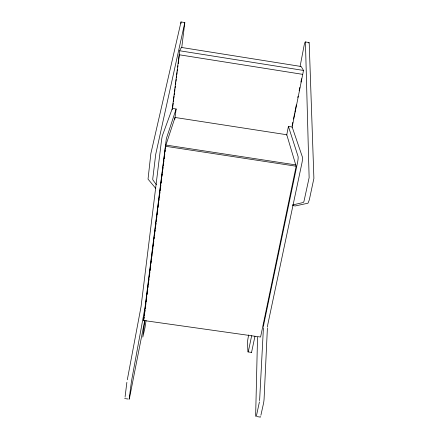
<?xml version="1.0" encoding="UTF-8"?>
<svg xmlns="http://www.w3.org/2000/svg" width="439" height="439" viewBox="0 0 439 439"><rect width="100%" height="100%" fill="white"/><g stroke="black" fill="none" stroke-linecap="round" stroke-linejoin="round"><path stroke-width="0.66" d="M257.528 337.19L255.679 414.279A4.895 0.642 -83.6 0 0 256.678 414.674L259.416 401.915M267.389 328.229L264.102 398.607A4.911 0.686 -83.6 0 1 263.46 403.622L260.898 415.25M263.438 327.664L259.608 400.609M180.978 23.53L181.016 21.95L184.819 22.565L181.719 47.818M125.099 396.697L126.866 382.353M129.395 397.284L131.415 381.601L145.046 307.245L166.359 138.587L176.127 108.987L172.34 108.395L162.419 135.58A4.983 0.296 -82 0 0 161.354 141.682L141.04 306.674L127.31 379.768M144.777 320.668L142.79 337.125L144.985 327.719L146.055 320.388M143.586 320.481L165.53 146.269L175.029 117.46L286.771 134.74L296.155 166.222L260.579 337.042L143.586 320.481L144.239 317.079M144.409 315.723L144.667 313.682M144.837 312.321L145.095 310.28M145.265 308.924L145.523 306.883M145.693 305.522L145.951 303.481M146.127 302.12L146.379 300.084M146.637 298.043L146.813 296.682M147.065 294.64L147.323 292.604M147.499 291.244L147.751 289.202M147.927 287.841L148.184 285.805M148.355 284.445L148.612 282.403M148.783 281.042L149.041 279.006M149.298 276.965L149.469 275.604M149.726 273.563L149.897 272.207M150.067 270.847L150.325 268.805M150.5 267.444L150.753 265.403M151.011 263.367L151.268 261.326M151.439 259.965L151.696 257.923M151.872 256.568L152.124 254.527M152.3 253.166L152.558 251.124M152.728 249.769L152.986 247.728M153.156 246.367L153.414 244.325M153.672 242.29L153.842 240.929M154.1 238.887L154.27 237.526M154.528 235.491L154.786 233.449M154.956 232.088L155.214 230.047M155.384 228.686L155.642 226.65M155.812 225.289L156.07 223.248M156.328 221.207L156.498 219.851M156.756 217.81L156.926 216.449M157.102 215.088L157.36 213.052M157.53 211.691L157.788 209.65M158.045 207.609L158.303 205.573M158.474 204.212L158.731 202.17M158.902 200.81L159.159 198.774M159.33 197.413L159.587 195.371M159.758 194.011L160.016 191.969M160.186 190.614L160.444 188.572M160.701 186.531L160.872 185.17M161.129 183.134L161.3 181.773M161.557 179.732L161.733 178.371M161.986 176.335L162.243 174.294M162.419 172.933L162.671 170.892M162.847 169.536L163.105 167.495M163.357 165.454L163.533 164.093M163.791 162.057L163.961 160.696M164.219 158.655L164.389 157.294M164.559 155.933L164.817 153.897M165.075 151.856L165.245 150.495M165.476 148.673L165.931 145.057L295.76 164.899M172.165 109.788L179.672 50.765L181.334 47.428L301.187 66.503L303.514 70.443L292.078 127.381M172.516 108.609L173.207 103.165M173.383 101.804L173.641 99.763M173.817 98.407L174.074 96.366M174.25 95.005L174.508 92.964M174.678 91.603L174.941 89.561M175.112 88.201L175.375 86.159M175.545 84.798L175.809 82.757M175.979 81.396L176.242 79.355M176.412 77.994L176.67 75.952M176.846 74.592L177.104 72.55M177.279 71.189L177.537 69.148M177.8 67.107L177.971 65.746M178.234 63.704L178.492 61.663M178.662 60.302L179.359 54.859M174.788 119.309L176.127 108.987M248.672 334.924L248.03 338.266A3.66 0.401 -82.6 0 0 247.541 343.095L247.887 351.354A3.742 0.417 -82.7 0 0 248.573 350.454L251.64 335.764M144.607 321.211L129.285 399.188L129.253 398.722M286.689 135.157L288.423 126.416L292.154 126.992L302.405 157.052A4.939 0.741 -80.5 0 1 301.906 163.182L267.977 323.647A4.516 0.615 -82.6 0 0 267.466 327.137M292.149 125.735L292.824 122.377M293.499 119.018L294.58 113.646M294.849 112.302L296.33 104.916M297.818 97.529L298.086 96.185M299.162 90.813L299.837 87.454M300.918 82.082L301.593 78.724M254.971 336.236L251.86 350.92A3.742 0.434 -82.7 0 1 251.234 352.352M184.819 22.565L155.713 154.336L152.772 178.75L152.805 179.842L156.394 184.66M181.016 21.95L150.857 153.595L148.036 179.128L155.768 188.435M125.236 398.014L125.016 398.607L124.967 398.135M179.447 54.178L179.161 54.76L302.729 74.361M292.379 205.029L303.311 202.494L303.936 201.512L309.133 177.674L305.451 42.528A4.412 0.532 -79.5 0 0 304.018 45.93L300.386 64.895A4.335 0.527 -79.7 0 0 300.128 66.426M126.081 398.749L128.221 399.046M256.991 416.622L260.058 417.039M248.117 351.924L251.399 352.385M292.879 205.595L295.266 205.951L307.986 203.202L309.325 199.822L313.896 178.399L309.21 43.132A4.406 0.554 -79.4 0 0 308.683 43.022M165.53 146.269L296.155 166.222M179.672 50.765L303.514 70.443M305.297 41.93L309.045 42.528M288.423 126.416L298.054 156.388A4.939 0.708 -80.6 0 1 297.538 162.512L264.031 323.088A4.516 0.587 -82.6 0 0 263.515 326.578M260.497 416.638A4.889 0.669 -83.7 0 1 260.146 417.05"/></g></svg>
